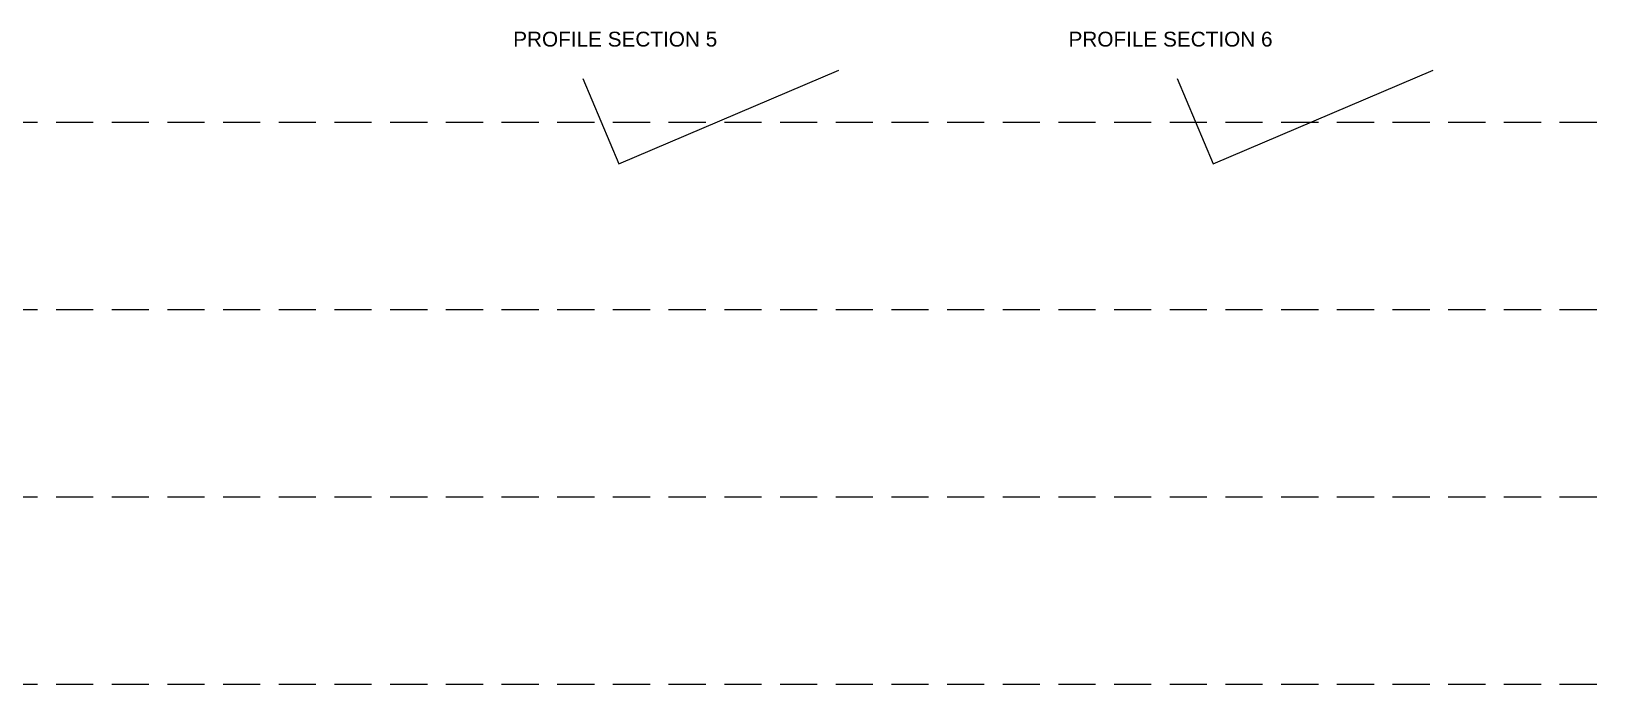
# Model space of a CAD drawing. Header units: millimetres. Extents: x 1066295 to 1300022, y -5734212 to -5454663.
# Drawn here: x 1173938 to 1200437, y -5563843 to -5552862 of the extents above; entities that cross this region are included whole.
import ezdxf

# ---------------------------------------------------------------- set-up
doc = ezdxf.new("R2010")
doc.units = ezdxf.units.MM
doc.header["$LTSCALE"] = 1000
doc.header["$MEASUREMENT"] = 0
for name, pattern in [('AUDIT_D_120904163729-0', [0]), ('T9_PROFILE SECTIONS$0$HIDDEN2', [0.1875, 0.125, -0.0625]), ('T9_PROFILE SECTIONS$0$PHANTOM2', [1.25, 0.625, -0.125, 0.125, -0.125, 0.125, -0.125])]:
    doc.linetypes.add(name, pattern=pattern)
doc.layers.get('0').update_dxf_attribs({"linetype": 'AUDIT_D_120904163729-0'})
doc.layers.add('T9_PROFILE SECTIONS$0$A-PROFILE SECTIONS', color=81, linetype='T9_PROFILE SECTIONS$0$PHANTOM2')
doc.layers.add('T9_PROFILE SECTIONS$0$LEVEL', color=7, linetype='Continuous')
doc.styles.add('T9_PROFILE SECTIONS$0$arial', font='sanss___.ttf')

# ---------------------------------------------------------------- blocks, each defined once
blk = doc.blocks.new('T9_PROFILE SECTIONS')
at = {"linetype": 'ByBlock', "elevation": -0.01}
for points in [[(1184965.7881, -5551254.9505), (1185573.5395, -5552686.7904), (1189276.069, -5551115.2338)], [(1194971.8714, -5551254.9505), (1195579.6228, -5552686.7904), (1199282.1523, -5551115.2338)]]:
    blk.add_lwpolyline(points, dxfattribs=at)
at = {"layer": 'T9_PROFILE SECTIONS$0$LEVEL', "color": 8, "linetype": 'T9_PROFILE SECTIONS$0$HIDDEN2', "ltscale": 5}
for p, q in [((1261097.5948, -5551995.054, -0.01), (1103452.4742, -5551995.054, -0.01)), ((1261097.5948, -5555145.054, -0.01), (1103452.4742, -5555145.054, -0.01)), ((1261097.5948, -5558295.054, -0.01), (1103452.4742, -5558295.054, -0.01)), ((1261097.5948, -5561445.054, -0.01), (1103452.4742, -5561445.054, -0.01))]:
    blk.add_line(p, q, dxfattribs=at)
at = {"layer": 'T9_PROFILE SECTIONS$0$A-PROFILE SECTIONS', "linetype": 'ByBlock', "char_height": 250, "attachment_point": 3, "style": 'T9_PROFILE SECTIONS$0$arial'}
for s, insert in [('{\\f@Arial Unicode MS|b0|i0|c0|p34;PROFILE SECTION 5}', (1187227.3719, -5550467.1661)), ('{\\f@Arial Unicode MS|b0|i0|c0|p34;PROFILE SECTION 6}', (1196576.3727, -5550467.1661, -0.01))]:
    blk.add_mtext_dynamic_manual_height_columns(s, width=3573.967597, gutter_width=500, heights=[0], dxfattribs=dict(at, insert=insert))

msp = doc.modelspace()

# ---------------------------------------------------------------- block references
at = {"linetype": 'ByBlock'}
msp.add_blockref('T9_PROFILE SECTIONS', (-1745, -2398, 0), dxfattribs=at)

doc.saveas('drawing.dxf')
